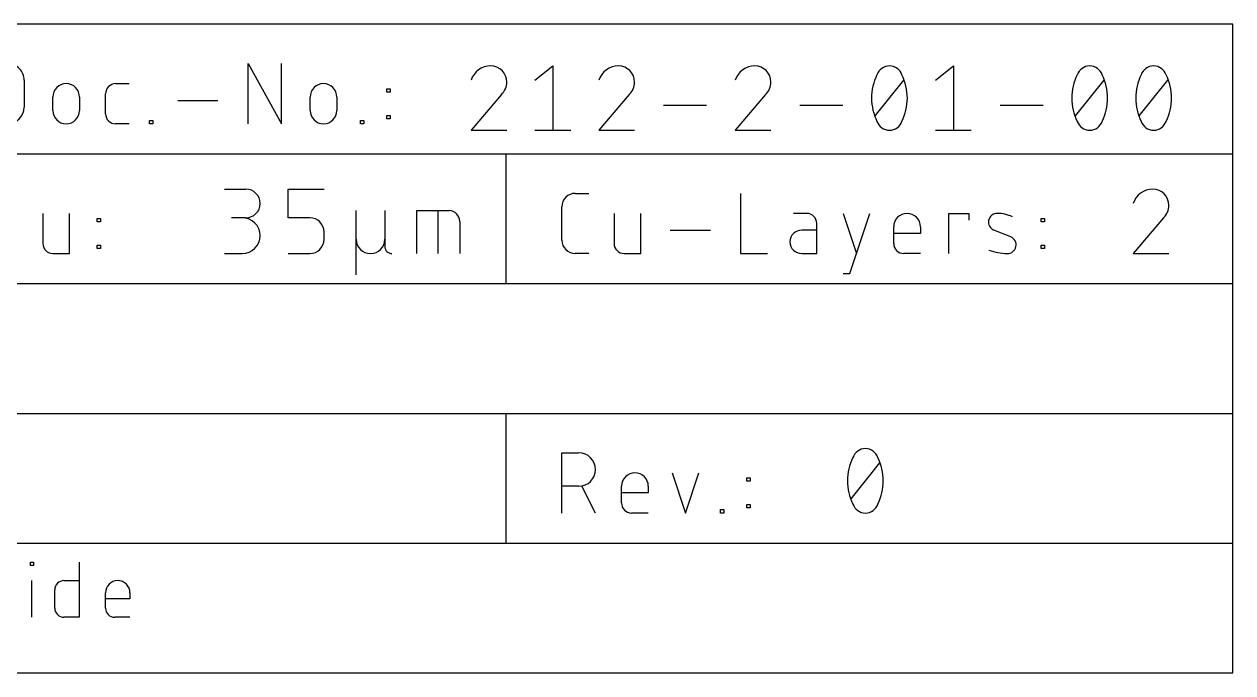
# Model space of a CAD drawing. Extents: x -6.7 to 54.6, y 0 to 76.8.
# Drawn here: x 25.05 to 54.61, y 60.96 to 76.83 of the extents above; entities that cross this region are included whole.
import ezdxf

# ---------------------------------------------------------------- set-up
doc = ezdxf.new("R2010")
doc.units = 0
doc.layers.add('21', color=253, linetype='CONTINUOUS')
doc.layers.add('48', color=213, linetype='CONTINUOUS')

msp = doc.modelspace()

# ---------------------------------------------------------------- linework, layer by layer
at = {"layer": '21'}
for p, q in [((25.2019, 63.5903), (25.2019, 63.6651)), ((25.2019, 63.6651), (25.2767, 63.6651)), ((25.2767, 63.5903), (25.2019, 63.5903)), ((25.2767, 63.6651), (25.2767, 63.5903)), ((26.3968, 63.6651), (26.3968, 62.3189)), ((25.2393, 62.3189), (25.2393, 63.2164)), ((25.7985, 62.5433), (25.7985, 62.992)), ((26.0229, 63.2164), (26.3968, 63.2164)), ((27.0391, 62.5433), (27.0391, 62.9172)), ((27.6374, 62.7676), (27.0391, 62.7676)), ((27.6374, 62.9172), (27.6374, 62.7676)), ((26.3968, 62.3189), (26.0229, 62.3189)), ((27.6374, 62.3189), (27.2635, 62.3189))]:
    msp.add_line(p, q, dxfattribs=at)
for centre, radius, start, end in [((26.0229, 62.992), 0.2244, 89.9992, 180), ((27.3382, 62.9172), 0.2992, 0, 180), ((26.0229, 62.5433), 0.2244, 180, 270), ((27.2635, 62.5433), 0.2244, 180, 270)]:
    msp.add_arc(centre, radius, start, end, dxfattribs=at)
at = {"layer": '48'}
for p, q in [((54.61, 76.835), (22.86, 76.835)), ((54.61, 73.66), (54.61, 76.835)), ((30.5248, 74.3966), (30.5248, 75.8698)), ((30.5248, 75.8698), (31.3432, 74.3966)), ((31.3432, 74.3966), (31.3432, 75.8698)), ((37.5422, 75.4627), (37.9797, 75.8127)), ((37.9797, 75.8127), (37.9797, 74.2379)), ((47.3378, 75.4627), (47.7752, 75.8127)), ((47.7752, 75.8127), (47.7752, 74.2379)), ((25.05, 75.4606), (25.05, 74.8058)), ((27.2865, 75.3787), (27.6139, 75.3787)), ((45.8622, 74.5878), (46.5621, 75.4627)), ((50.76, 74.5878), (51.4599, 75.4627)), ((52.3231, 74.5878), (53.023, 75.4627)), ((27.041, 74.6421), (27.041, 75.1332)), ((33.9158, 75.1741), (33.9158, 75.256)), ((33.9158, 75.256), (33.9976, 75.256)), ((33.9976, 75.1741), (33.9158, 75.1741)), ((33.9976, 75.256), (33.9976, 75.1741)), ((36.7228, 75.1127), (35.9791, 74.2379)), ((39.849, 75.1127), (39.1054, 74.2379)), ((43.1837, 75.1127), (42.44, 74.2379)), ((25.7505, 74.724), (25.7505, 75.0514)), ((26.4052, 75.0514), (26.4052, 74.724)), ((28.8077, 74.9695), (29.7898, 74.9695)), ((32.0436, 74.724), (32.0436, 75.0514)), ((32.6984, 75.0514), (32.6984, 74.724)), ((40.6852, 74.8503), (41.7351, 74.8503)), ((44.0199, 74.8503), (45.0697, 74.8503)), ((48.9177, 74.8503), (49.9675, 74.8503)), ((33.9158, 74.5194), (33.9158, 74.6012)), ((33.9158, 74.6012), (33.9976, 74.6012)), ((33.9976, 74.5194), (33.9158, 74.5194)), ((33.9976, 74.6012), (33.9976, 74.5194)), ((27.6139, 74.3966), (27.2865, 74.3966)), ((28.1181, 74.3966), (28.1181, 74.4784)), ((28.1181, 74.4784), (28.2, 74.4784)), ((28.2, 74.3966), (28.1181, 74.3966)), ((28.2, 74.4784), (28.2, 74.3966)), ((33.2716, 74.3966), (33.2716, 74.4784)), ((33.2716, 74.4784), (33.3534, 74.4784)), ((33.3534, 74.3966), (33.2716, 74.3966)), ((33.3534, 74.4784), (33.3534, 74.3966)), ((35.9791, 74.2379), (36.854, 74.2379)), ((37.5422, 74.2379), (38.4171, 74.2379)), ((39.1054, 74.2379), (39.9802, 74.2379)), ((42.44, 74.2379), (43.3149, 74.2379)), ((47.3378, 74.2379), (48.2127, 74.2379)), ((22.86, 73.66), (36.83, 73.66)), ((36.83, 73.66), (54.61, 73.66)), ((36.83, 73.66), (36.83, 70.485)), ((54.61, 70.485), (54.61, 73.66)), ((29.9466, 72.7964), (30.4715, 72.7964)), ((31.5097, 72.0965), (31.5097, 72.7964)), ((31.5097, 72.7964), (32.3846, 72.7964)), ((38.529, 72.6948), (38.8564, 72.6948)), ((42.5708, 72.6948), (42.5708, 71.2216)), ((25.5077, 72.2037), (25.5077, 71.4671)), ((26.1624, 71.2216), (26.1624, 72.2037)), ((33.1698, 70.6967), (33.1698, 72.2715)), ((33.8697, 72.2715), (33.8697, 71.5716)), ((34.6527, 71.2216), (34.6527, 72.2715)), ((34.6527, 72.2715), (35.4401, 72.2715)), ((35.1776, 71.2216), (35.1776, 72.2715)), ((38.2016, 71.549), (38.2016, 72.3674)), ((39.4777, 72.2037), (39.4777, 71.4671)), ((40.1324, 71.2216), (40.1324, 72.2037)), ((44.1889, 72.2037), (43.8615, 72.2037)), ((45.0771, 72.2037), (45.4045, 71.2216)), ((45.2408, 70.7305), (45.7319, 72.2037)), ((47.6643, 71.2216), (47.6643, 72.2037)), ((47.6643, 72.2037), (48.1553, 72.2037)), ((48.1553, 72.2037), (48.1553, 72.04)), ((26.8347, 71.9991), (26.8347, 72.081)), ((26.8347, 72.081), (26.9166, 72.081)), ((26.9166, 71.9991), (26.8347, 71.9991)), ((26.9166, 72.081), (26.9166, 71.9991)), ((30.4715, 72.0965), (30.1216, 72.0965)), ((32.0347, 72.0965), (31.5097, 72.0965)), ((35.7026, 72.009), (35.7026, 71.2216)), ((44.4344, 71.2216), (44.4344, 71.9582)), ((46.3159, 71.4671), (46.3159, 71.8764)), ((46.9707, 71.8764), (46.9707, 71.7127)), ((49.9224, 71.9991), (49.9224, 72.081)), ((49.9224, 72.081), (50.0043, 72.081)), ((50.0043, 71.9991), (49.9224, 71.9991)), ((50.0043, 72.081), (50.0043, 71.9991)), ((52.9153, 72.0965), (52.1716, 71.2216)), ((32.3846, 71.5716), (32.3846, 71.7465)), ((33.8697, 71.5716), (33.8697, 71.3966)), ((40.8501, 71.7945), (41.8322, 71.7945)), ((44.4344, 71.7945), (44.0661, 71.7945)), ((46.9707, 71.7127), (46.3159, 71.7127)), ((49.1769, 71.6308), (48.7677, 71.7945)), ((26.8347, 71.3444), (26.8347, 71.4262)), ((26.8347, 71.4262), (26.9166, 71.4262)), ((26.9166, 71.3444), (26.8347, 71.3444)), ((26.9166, 71.4262), (26.9166, 71.3444)), ((49.9224, 71.3444), (49.9224, 71.4262)), ((49.9224, 71.4262), (50.0043, 71.4262)), ((50.0043, 71.3444), (49.9224, 71.3444)), ((50.0043, 71.4262), (50.0043, 71.3444)), ((25.7532, 71.2216), (26.1624, 71.2216)), ((29.9466, 71.2216), (30.384, 71.2216)), ((31.5097, 71.2216), (32.0347, 71.2216)), ((38.8564, 71.2216), (38.529, 71.2216)), ((39.7232, 71.2216), (40.1324, 71.2216)), ((42.5708, 71.2216), (43.2256, 71.2216)), ((44.0661, 71.2216), (44.4344, 71.2216)), ((46.9707, 71.2216), (46.5615, 71.2216)), ((52.1716, 71.2216), (53.0465, 71.2216)), ((45.0771, 70.7305), (45.2408, 70.7305)), ((22.86, 70.485), (36.83, 70.485)), ((36.83, 70.485), (54.61, 70.485)), ((54.61, 67.31), (54.61, 70.485)), ((0, 67.31), (36.83, 67.31)), ((36.83, 67.31), (54.61, 67.31)), ((36.83, 67.31), (36.83, 64.135)), ((54.61, 64.135), (54.61, 67.31)), ((38.2016, 64.8716), (38.2016, 66.3448)), ((38.2016, 66.3448), (38.6108, 66.3448)), ((45.2741, 65.2216), (45.974, 66.0964)), ((40.8984, 65.8537), (41.2258, 64.8716)), ((41.2258, 64.8716), (41.5532, 65.8537)), ((42.721, 65.6491), (42.721, 65.731)), ((42.721, 65.731), (42.8028, 65.731)), ((42.8028, 65.6491), (42.721, 65.6491)), ((42.8028, 65.731), (42.8028, 65.6491)), ((38.6108, 65.5264), (38.2016, 65.5264)), ((39.02, 64.8716), (38.6927, 65.5264)), ((39.6596, 65.1171), (39.6596, 65.5264)), ((40.3143, 65.3627), (39.6596, 65.3627)), ((40.3143, 65.5264), (40.3143, 65.3627)), ((42.721, 64.9944), (42.721, 65.0762)), ((42.721, 65.0762), (42.8028, 65.0762)), ((42.8028, 65.0762), (42.8028, 64.9944)), ((40.3143, 64.8716), (39.9051, 64.8716)), ((42.0768, 64.8716), (42.0768, 64.9534)), ((42.0768, 64.9534), (42.1586, 64.9534)), ((42.1586, 64.8716), (42.0768, 64.8716)), ((42.1586, 64.9534), (42.1586, 64.8716)), ((42.8028, 64.9944), (42.721, 64.9944)), ((0, 64.135), (36.83, 64.135)), ((36.83, 64.135), (54.61, 64.135)), ((54.61, 60.96), (54.61, 64.135)), ((0, 60.96), (54.61, 60.96))]:
    msp.add_line(p, q, dxfattribs=at)
for centre, radius, start, end in [((24.6408, 75.4606), 0.4092, 359.9996, 90), ((36.4603, 75.3069), 0.5058, 90, 162.055), ((36.4603, 75.419), 0.3937, 0, 90), ((39.5865, 75.3069), 0.5058, 90, 162.055), ((39.5865, 75.419), 0.3937, 0, 90), ((42.9212, 75.3069), 0.5058, 90, 162.055), ((42.9212, 75.419), 0.3937, 0, 90), ((46.2121, 75.4889), 0.3237, 90, 161.0758), ((46.2121, 75.4889), 0.3237, 18.9235, 90.0002), ((51.1099, 75.4889), 0.3237, 90, 161.0758), ((51.1099, 75.4889), 0.3237, 18.9235, 90.0002), ((52.673, 75.4889), 0.3237, 90, 161.0758), ((52.673, 75.4889), 0.3237, 18.9235, 90.0002), ((26.0778, 75.0514), 0.3274, 0, 180), ((27.2865, 75.1332), 0.2455, 90, 180), ((32.371, 75.0514), 0.3274, 0, 180), ((36.4311, 75.419), 0.4229, 313.6028, 359.9999), ((39.5574, 75.419), 0.4229, 313.6028, 359.9999), ((42.892, 75.419), 0.4229, 313.6028, 359.9999), ((47.0724, 75.0252), 1.2978, 154.0111, 180), ((45.3518, 75.0252), 1.2977, 0, 25.9895), ((51.9702, 75.0252), 1.2978, 154.0111, 180), ((50.2496, 75.0252), 1.2977, 0, 25.9895), ((53.5334, 75.0252), 1.2978, 154.0111, 180), ((51.8128, 75.0252), 1.2977, 0, 25.9895), ((24.6408, 74.8058), 0.4092, 270.0004, 360), ((47.0725, 75.0252), 1.2978, 180.0001, 205.9888), ((45.3518, 75.0253), 1.2978, 334.0107, 359.9999), ((51.9703, 75.0252), 1.2978, 180.0001, 205.9888), ((50.2496, 75.0253), 1.2978, 334.0107, 359.9999), ((53.5334, 75.0252), 1.2978, 180.0001, 205.9888), ((51.8127, 75.0253), 1.2978, 334.0107, 359.9999), ((26.0778, 74.724), 0.3274, 180, 0), ((27.2865, 74.6421), 0.2455, 180, 270), ((32.371, 74.724), 0.3274, 180, 0), ((46.2121, 74.5616), 0.3237, 198.9248, 270.0001), ((46.2121, 74.5616), 0.3237, 270, 341.0761), ((51.1099, 74.5616), 0.3237, 198.9248, 270.0001), ((51.1099, 74.5616), 0.3237, 270, 341.0761), ((52.673, 74.5616), 0.3237, 198.9248, 270.0001), ((52.673, 74.5616), 0.3237, 270, 341.0761), ((30.4715, 72.4464), 0.35, 270, 90), ((52.6528, 72.2906), 0.5058, 90, 162.055), ((52.6528, 72.4027), 0.3937, 0, 90), ((38.529, 72.3674), 0.3274, 90.0005, 180), ((35.4401, 72.009), 0.2625, 0, 90), ((44.1889, 71.9582), 0.2455, 0, 90), ((46.6433, 71.8764), 0.3274, 0, 180), ((48.8465, 71.9915), 0.2122, 89.1816, 248.1986), ((48.8362, 71.2744), 0.9294, 65.761, 89.1816), ((52.6236, 72.4027), 0.4229, 313.6028, 359.9999), ((30.384, 71.659), 0.4374, 270, 90), ((32.0347, 71.7465), 0.35, 0, 90), ((32.0347, 71.5716), 0.35, 270, 359.9995), ((33.5198, 71.5716), 0.35, 180, 0), ((38.529, 71.549), 0.3274, 180, 270), ((44.0661, 71.5081), 0.2865, 90, 270), ((49.0981, 71.4338), 0.2122, 269.1816, 68.1989), ((25.7532, 71.4671), 0.2455, 180, 270), ((34.0447, 71.3966), 0.175, 180, 270.001), ((39.7232, 71.4671), 0.2455, 180, 270), ((46.5615, 71.4671), 0.2455, 180, 270), ((49.1149, 72.6095), 1.388, 250.2089, 269.1815), ((38.6108, 65.9356), 0.4092, 270, 90), ((46.4844, 65.659), 1.2978, 154.0111, 180), ((45.624, 66.1227), 0.3237, 90, 161.0758), ((45.624, 66.1227), 0.3237, 18.9235, 90.0002), ((44.7638, 65.659), 1.2977, 0, 25.9895), ((39.987, 65.5264), 0.3274, 0, 180), ((46.4844, 65.659), 1.2978, 180.0001, 205.9888), ((44.7637, 65.659), 1.2978, 334.0107, 359.9999), ((39.9051, 65.1171), 0.2455, 180, 270), ((45.624, 65.1953), 0.3237, 198.9248, 270.0001), ((45.624, 65.1953), 0.3237, 270, 341.0761)]:
    msp.add_arc(centre, radius, start, end, dxfattribs=at)

doc.saveas('drawing.dxf')
